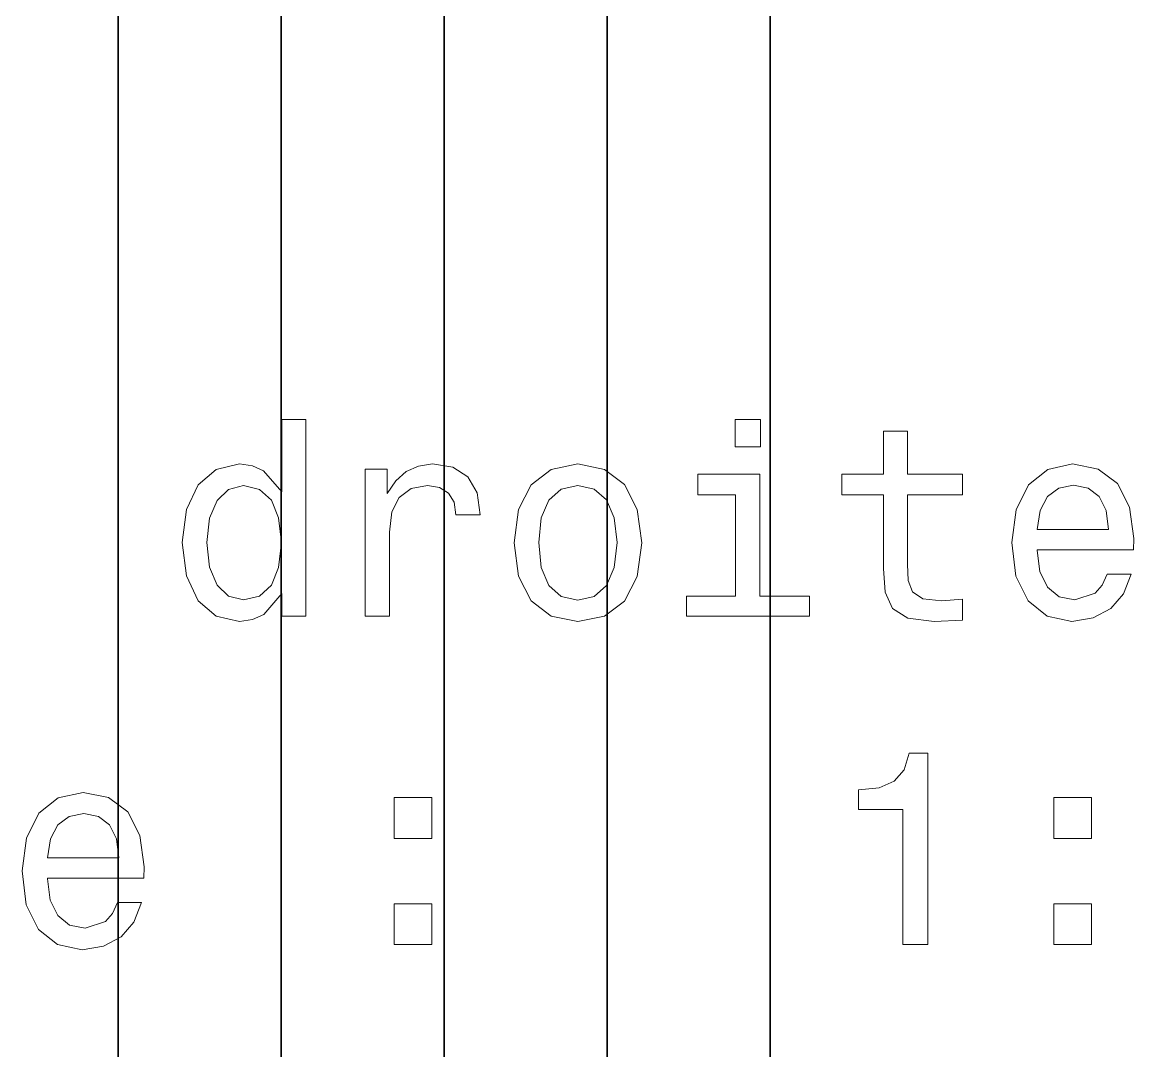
# Model space of a CAD drawing. Extents: x 291 to 828, y 188 to 662.
# Drawn here: x 416.74 to 437.2, y 308.02 to 326.96 of the extents above; entities that cross this region are included whole.
import ezdxf

# ---------------------------------------------------------------- set-up
doc = ezdxf.new("R2010")
doc.units = 0

msp = doc.modelspace()

# ---------------------------------------------------------------- linework, layer by layer
at = {"color": 7, "lineweight": 35}
for p, q in [((418.502, 294.081), (418.502, 359.841)), ((421.502, 294.081), (421.502, 359.841)), ((421.502, 294.081), (421.502, 359.841)), ((424.502, 294.081), (424.502, 359.841)), ((424.502, 294.081), (424.502, 359.841)), ((427.502, 294.081), (427.502, 359.841)), ((427.502, 294.081), (427.502, 359.841)), ((430.502, 294.081), (430.502, 359.841)), ((418.502, 357.188), (418.502, 296.734))]:
    msp.add_line(p, q, dxfattribs=at)
at = {"color": 7, "lineweight": 13}
for points in [[(421.512, 316.44), (421.512, 316.022), (421.955, 316.022), (421.955, 319.643), (421.517, 319.643), (421.517, 318.316), (421.179, 318.7), (420.972, 318.791), (420.735, 318.826), (420.306, 318.725), (419.973, 318.443), (419.757, 317.989), (419.681, 317.378), (419.757, 316.768), (419.973, 316.309), (420.306, 316.022), (420.735, 315.926), (420.972, 315.961), (421.184, 316.052)], [(430.327, 319.643), (429.858, 319.643), (429.858, 319.139), (430.327, 319.139)], [(432.587, 318.261), (432.587, 316.904), (432.617, 316.466), (432.758, 316.163), (433.04, 315.986), (433.52, 315.926), (434.044, 315.951), (434.044, 316.334), (433.661, 316.304), (433.313, 316.345), (433.126, 316.471), (433.046, 316.682), (433.03, 316.98), (433.03, 318.261), (434.044, 318.261), (434.044, 318.639), (433.03, 318.639), (433.03, 319.431), (432.587, 319.431), (432.587, 318.639), (431.82, 318.639), (431.82, 318.261)], [(423.05, 316.022), (423.494, 316.022), (423.494, 317.57), (423.539, 317.943), (423.675, 318.211), (423.897, 318.372), (424.195, 318.427), (424.417, 318.392), (424.583, 318.291), (424.684, 318.12), (424.719, 317.888), (425.168, 317.888), (425.107, 318.296), (424.941, 318.589), (424.664, 318.765), (424.285, 318.826), (424.028, 318.785), (423.806, 318.685), (423.61, 318.513), (423.453, 318.281), (423.453, 318.73), (423.05, 318.73)], [(425.788, 317.373), (425.869, 316.758), (426.101, 316.304), (426.469, 316.022), (426.963, 315.926), (427.453, 316.022), (427.821, 316.299), (428.053, 316.753), (428.138, 317.373), (428.053, 317.989), (427.821, 318.448), (427.453, 318.725), (426.963, 318.826), (426.469, 318.725), (426.101, 318.443), (425.869, 317.989)], [(435.416, 317.247), (437.191, 317.247), (437.196, 317.454), (437.115, 318.034), (436.894, 318.468), (436.54, 318.73), (436.071, 318.826), (435.613, 318.725), (435.26, 318.443), (435.033, 317.984), (434.952, 317.378), (435.028, 316.758), (435.254, 316.304), (435.602, 316.022), (436.056, 315.926), (436.45, 315.992), (436.772, 316.163), (437.01, 316.435), (437.146, 316.798), (436.707, 316.798), (436.616, 316.597), (436.485, 316.445), (436.112, 316.324), (435.824, 316.38), (435.607, 316.556), (435.466, 316.844), (435.416, 317.232)], [(430.312, 316.395), (430.312, 318.639), (429.172, 318.639), (429.172, 318.261), (429.868, 318.261), (429.868, 316.395), (428.961, 316.395), (428.961, 316.022), (431.23, 316.022), (431.23, 316.395)], [(420.811, 318.427), (421.103, 318.357), (421.325, 318.16), (421.456, 317.832), (421.507, 317.378), (421.456, 316.919), (421.325, 316.592), (421.103, 316.39), (420.811, 316.324), (420.533, 316.39), (420.321, 316.592), (420.18, 316.925), (420.135, 317.378), (420.18, 317.827), (420.321, 318.155), (420.533, 318.357)], [(426.242, 317.378), (426.288, 317.832), (426.429, 318.16), (426.656, 318.362), (426.963, 318.432), (427.266, 318.362), (427.493, 318.165), (427.634, 317.832), (427.685, 317.378), (427.634, 316.919), (427.493, 316.587), (427.266, 316.385), (426.963, 316.319), (426.656, 316.385), (426.429, 316.587), (426.288, 316.919)], [(435.416, 317.62), (435.471, 317.968), (435.607, 318.226), (435.814, 318.382), (436.087, 318.438), (436.354, 318.382), (436.561, 318.226), (436.687, 317.968), (436.732, 317.62)], [(432.945, 309.975), (433.404, 309.975), (433.404, 313.5), (433.061, 313.5), (432.97, 313.193), (432.788, 312.986), (432.511, 312.865), (432.128, 312.824), (432.128, 312.466), (432.945, 312.466)], [(417.2, 311.2), (418.975, 311.2), (418.98, 311.407), (418.899, 311.987), (418.677, 312.421), (418.324, 312.683), (417.855, 312.779), (417.396, 312.678), (417.043, 312.396), (416.816, 311.937), (416.736, 311.332), (416.811, 310.711), (417.038, 310.257), (417.386, 309.975), (417.84, 309.879), (418.234, 309.945), (418.556, 310.116), (418.793, 310.388), (418.93, 310.752), (418.491, 310.752), (418.4, 310.55), (418.269, 310.399), (417.896, 310.278), (417.608, 310.333), (417.391, 310.51), (417.25, 310.797), (417.2, 311.185)], [(423.579, 311.932), (424.275, 311.932), (424.275, 312.683), (423.579, 312.683)], [(435.723, 311.932), (436.419, 311.932), (436.419, 312.683), (435.723, 312.683)], [(417.2, 311.574), (417.255, 311.922), (417.391, 312.179), (417.598, 312.335), (417.87, 312.391), (418.138, 312.335), (418.345, 312.179), (418.471, 311.922), (418.516, 311.574)], [(423.579, 309.975), (424.275, 309.975), (424.275, 310.726), (423.579, 310.726)], [(435.723, 309.975), (436.419, 309.975), (436.419, 310.726), (435.723, 310.726)]]:
    msp.add_lwpolyline(points, close=True, dxfattribs=at)

doc.saveas('drawing.dxf')
